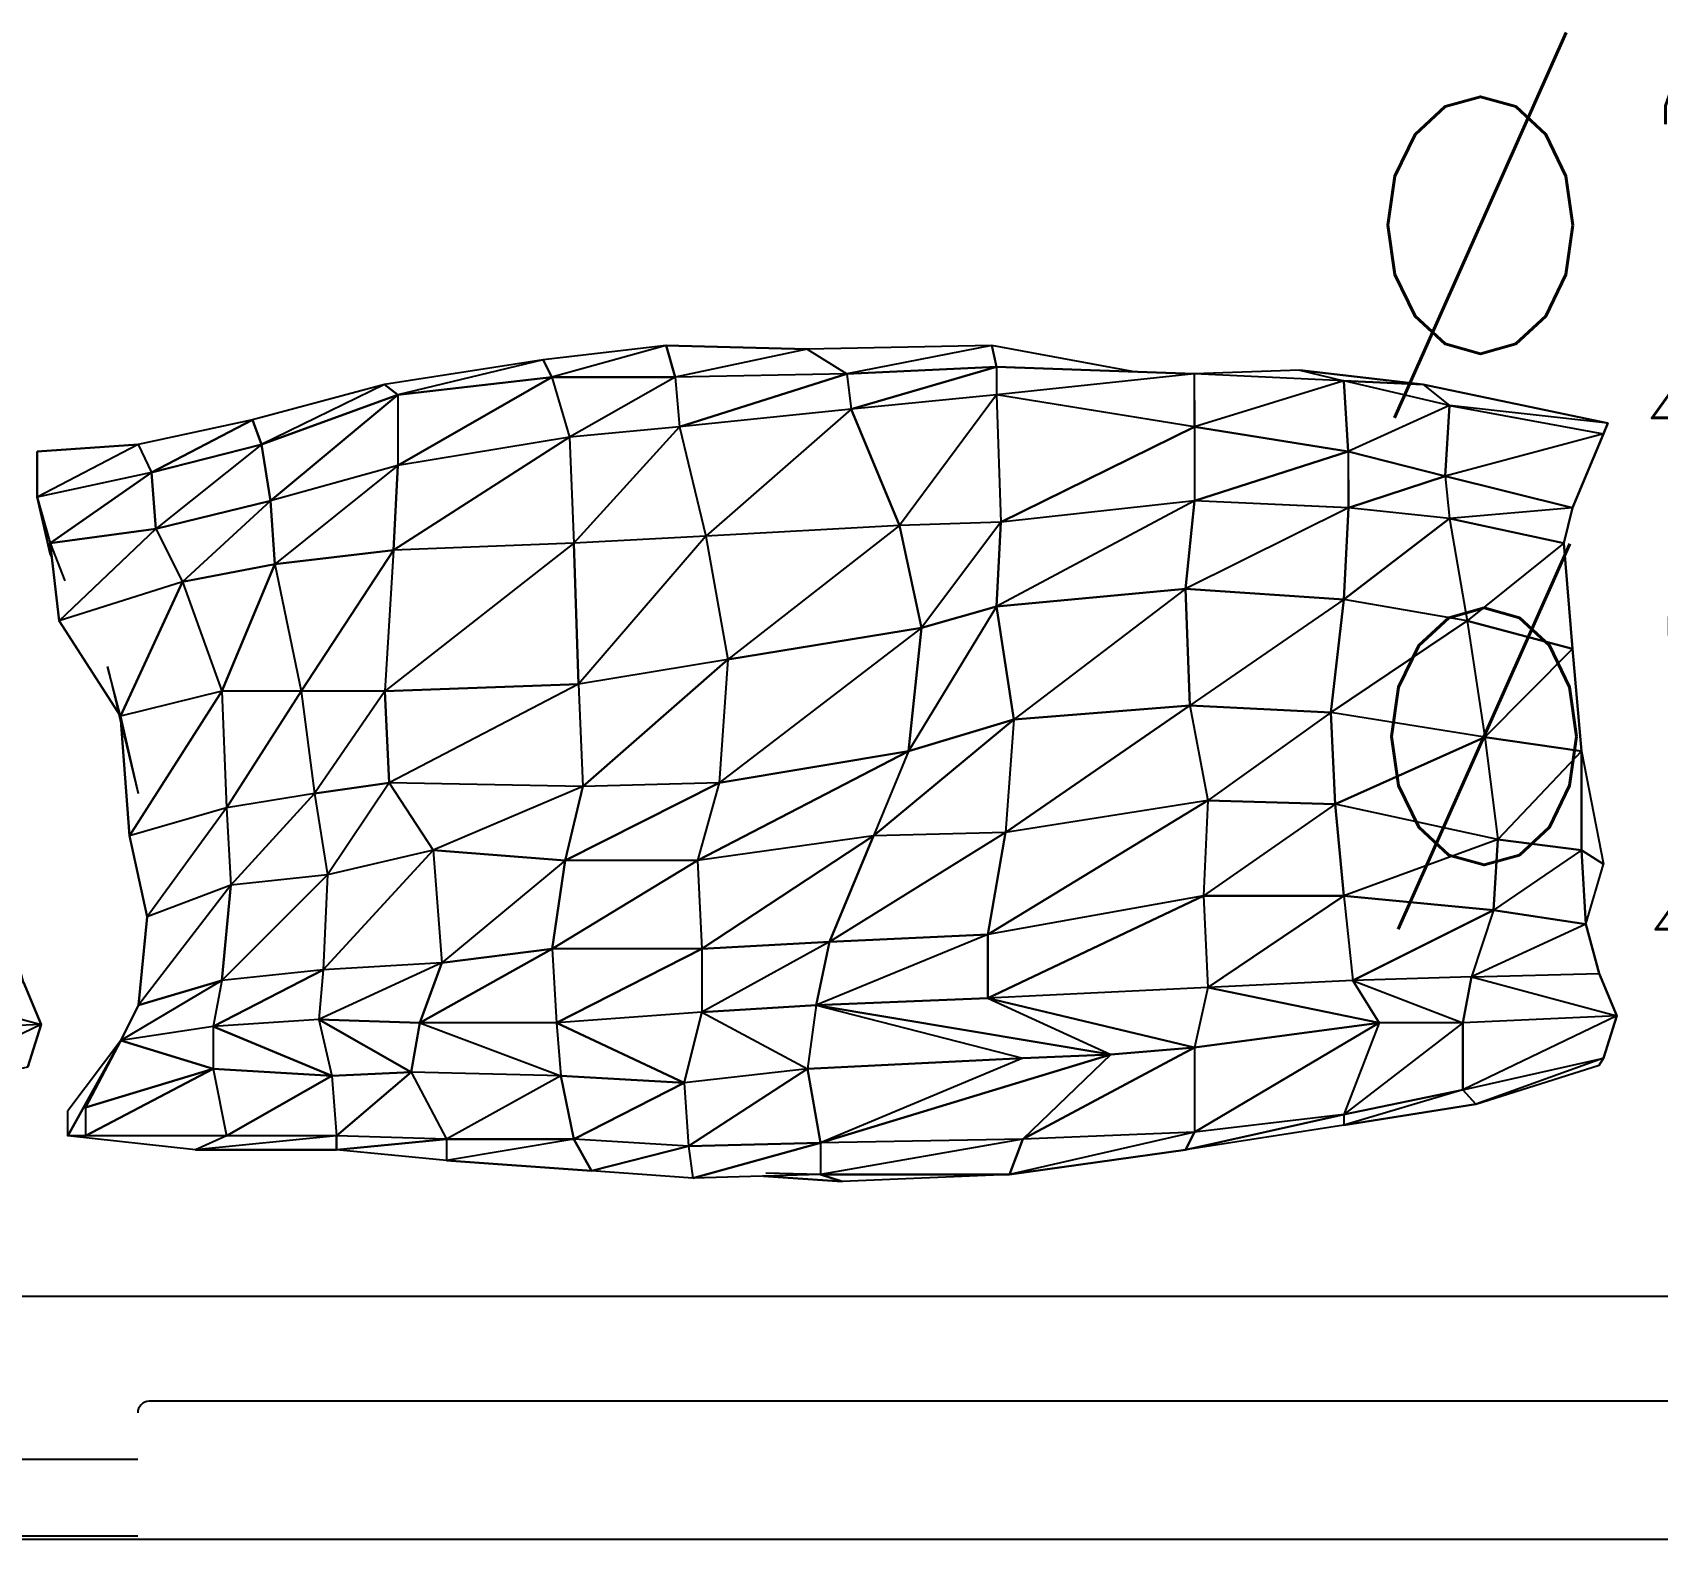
# Model space of a CAD drawing. Header units: metres. Extents: x -658 to -58, y -713 to -118.
# Drawn here: x -225.56 to -224.717, y -207.446 to -206.664 of the extents above; entities that cross this region are included whole.
import ezdxf
from ezdxf.enums import TextEntityAlignment as Align

# ---------------------------------------------------------------- set-up
doc = ezdxf.new("R2010")
doc.units = ezdxf.units.M
doc.header["$LTSCALE"] = 100
doc.layers.add('plan', color=8, linetype='Continuous')
doc.layers.add('WATER TEXT', color=3, linetype='Continuous')
doc.styles.add('TIMES', font='simplex.shx', dxfattribs={"width": 0.8, "height": 0.4})

# ---------------------------------------------------------------- blocks, each defined once
blk = doc.blocks.new('Modern_Bed_13665 - Modern_Bed_13665-V4-الدور الاول')
for p, q in [((-0.05002, 0.81829), (0.05002, 0.81829)), ((0.05, 0.77829), (-0.05, 0.77829)), ((-0.944, 0.74829), (-0.056, 0.74829)), ((0.86, 0.69367), (-0.86, 0.69367)), ((-0.50254, 0.63065), (-0.41573, 0.63426)), ((-0.41573, 0.63426), (-0.37484, 0.63145)), ((-0.40434, 0.63065), (-0.41573, 0.63426)), ((-0.59851, 0.60867), (-0.50254, 0.63065)), ((-0.5939, 0.61783), (-0.50254, 0.63065)), ((-0.5094, 0.61235), (-0.50254, 0.63065)), ((-0.5094, 0.61235), (-0.40434, 0.63065)), ((-0.50254, 0.63065), (-0.40434, 0.63065)), ((-0.40438, 0.61415), (-0.33807, 0.63245)), ((-0.40438, 0.61415), (-0.40434, 0.63065)), ((-0.40434, 0.63065), (-0.33807, 0.63245)), ((-0.40434, 0.63065), (-0.376, 0.62988)), ((-0.33807, 0.63245), (-0.28556, 0.62878)), ((-0.33586, 0.61595), (-0.33807, 0.63245)), ((-0.33586, 0.61595), (-0.28556, 0.62878)), ((-0.28556, 0.62878), (-0.33586, 0.61595)), ((-0.28556, 0.62878), (-0.21021, 0.6233)), ((-0.27642, 0.61235), (-0.28556, 0.62878)), ((-0.67611, 0.59952), (-0.5939, 0.61783)), ((-0.5939, 0.61783), (-0.67611, 0.59952)), ((-0.67609, 0.605), (-0.5939, 0.61783)), ((-0.59851, 0.60867), (-0.5939, 0.61783)), ((-0.40438, 0.61415), (-0.33586, 0.61595)), ((-0.39758, 0.57574), (-0.33586, 0.61595)), ((-0.33356, 0.58302), (-0.33586, 0.61595)), ((-0.33586, 0.61595), (-0.27642, 0.61235)), ((-0.33586, 0.61595), (-0.27642, 0.61235)), ((-0.27642, 0.61235), (-0.21021, 0.6233)), ((-0.27642, 0.61235), (-0.21021, 0.6233)), ((-0.21024, 0.61235), (-0.21021, 0.6233)), ((-0.21024, 0.61235), (-0.15311, 0.61783)), ((-0.15311, 0.61783), (-0.21024, 0.61235)), ((-0.21021, 0.6233), (-0.15311, 0.61783)), ((-0.15313, 0.61048), (-0.15311, 0.61783)), ((-0.15313, 0.61048), (-0.08002, 0.61783)), ((-0.15311, 0.61783), (-0.08002, 0.61783)), ((-0.09603, 0.61048), (-0.08002, 0.61783)), ((-0.08002, 0.61783), (-0.01375, 0.61048)), ((-0.69447, 0.55189), (-0.59851, 0.60867)), ((-0.67611, 0.59952), (-0.59851, 0.60867)), ((-0.67611, 0.59952), (-0.59851, 0.60867)), ((-0.59853, 0.56472), (-0.5094, 0.61235)), ((-0.59853, 0.56472), (-0.59851, 0.60867)), ((-0.59851, 0.60867), (-0.5094, 0.61235)), ((-0.55511, 0.56839), (-0.40438, 0.61415)), ((-0.55511, 0.56839), (-0.5094, 0.61235)), ((-0.50943, 0.57019), (-0.40438, 0.61415)), ((-0.5094, 0.61235), (-0.40438, 0.61415)), ((-0.39758, 0.57574), (-0.40438, 0.61415)), ((-0.33356, 0.58302), (-0.27642, 0.61235)), ((-0.26962, 0.57935), (-0.27642, 0.61235)), ((-0.27642, 0.61235), (-0.21024, 0.61235)), ((-0.26962, 0.57935), (-0.21024, 0.61235)), ((-0.19201, 0.57754), (-0.21024, 0.61235)), ((-0.21024, 0.61235), (-0.15313, 0.61048)), ((-0.19201, 0.57754), (-0.15313, 0.61048)), ((-0.15082, 0.57935), (-0.15313, 0.61048)), ((-0.15313, 0.61048), (-0.09603, 0.61048)), ((-0.15082, 0.57935), (-0.09603, 0.61048)), ((-0.09603, 0.61048), (-0.02293, 0.61048)), ((-0.08921, 0.57574), (-0.09603, 0.61048)), ((-0.08921, 0.57574), (-0.02293, 0.61048)), ((-0.04117, 0.56104), (-0.01375, 0.61048)), ((-0.02294, 0.59585), (-0.02293, 0.61048)), ((-0.02293, 0.61048), (-0.01375, 0.61048)), ((-0.01375, 0.61048), (-0.01373, 0.59765)), ((-0.74462, 0.59405), (-0.67609, 0.605)), ((-0.7378, 0.55189), (-0.67611, 0.59952)), ((-0.73779, 0.5867), (-0.67609, 0.605)), ((-0.73779, 0.5867), (-0.67609, 0.605)), ((-0.73779, 0.5867), (-0.67611, 0.59952)), ((-0.69447, 0.55189), (-0.67611, 0.59952)), ((-0.69447, 0.55189), (-0.67611, 0.59952)), ((-0.67611, 0.59952), (-0.67609, 0.605)), ((-0.81091, 0.57019), (-0.74462, 0.59405)), ((-0.74462, 0.59405), (-0.80865, 0.57387)), ((-0.73779, 0.5867), (-0.74462, 0.59405)), ((-0.08921, 0.57574), (-0.02294, 0.59585)), ((-0.04117, 0.56104), (-0.01373, 0.59765)), ((-0.04117, 0.56104), (-0.01373, 0.59765)), ((-0.04117, 0.56104), (-0.02294, 0.59585)), ((0.0002, 0.55277), (0.08015, 0.59118)), ((-0.81774, 0.54829), (-0.73779, 0.5867)), ((-0.73779, 0.5867), (-0.81091, 0.57019)), ((-0.7378, 0.55189), (-0.73779, 0.5867)), ((-0.39758, 0.57574), (-0.33356, 0.58302)), ((-0.34274, 0.54641), (-0.33356, 0.58302)), ((-0.26738, 0.55189), (-0.33356, 0.58302)), ((-0.33356, 0.58302), (-0.26962, 0.57935)), ((-0.81091, 0.57019), (-0.80865, 0.57387)), ((-0.50943, 0.57019), (-0.39758, 0.57574)), ((-0.40209, 0.54274), (-0.39758, 0.57574)), ((-0.40209, 0.54274), (-0.39758, 0.57574)), ((-0.34274, 0.54641), (-0.39758, 0.57574)), ((-0.26738, 0.55189), (-0.26962, 0.57935)), ((-0.19651, 0.55189), (-0.26962, 0.57935)), ((-0.26962, 0.57935), (-0.19201, 0.57754)), ((-0.26738, 0.55189), (-0.26962, 0.57935)), ((-0.19651, 0.55189), (-0.19201, 0.57754)), ((-0.19201, 0.57754), (-0.15082, 0.57935)), ((-0.15082, 0.57935), (-0.19201, 0.57754)), ((-0.14398, 0.55009), (-0.19201, 0.57754)), ((-0.14398, 0.55009), (-0.15082, 0.57935)), ((-0.0892, 0.55376), (-0.15082, 0.57935)), ((-0.15082, 0.57935), (-0.08921, 0.57574)), ((-0.0892, 0.55376), (-0.08921, 0.57574)), ((-0.04117, 0.56104), (-0.08921, 0.57574)), ((0.0002, 0.55277), (0.00703, 0.57468)), ((-0.81774, 0.54829), (-0.81091, 0.57019)), ((-0.59853, 0.56472), (-0.55511, 0.56839)), ((-0.55511, 0.56839), (-0.50943, 0.57019)), ((-0.4912, 0.53914), (-0.55511, 0.56839)), ((-0.40209, 0.54274), (-0.55511, 0.56839)), ((-0.40209, 0.54274), (-0.50943, 0.57019)), ((-0.69447, 0.55189), (-0.59853, 0.56472)), ((-0.60539, 0.53359), (-0.59853, 0.56472)), ((-0.4912, 0.53914), (-0.59853, 0.56472)), ((-0.09369, 0.52998), (-0.04117, 0.56104)), ((-0.0892, 0.55376), (-0.04117, 0.56104)), ((-0.0892, 0.55376), (-0.04117, 0.56104)), ((-0.05033, 0.54274), (-0.04117, 0.56104)), ((-0.81774, 0.54829), (-0.7378, 0.55189)), ((-0.80864, 0.52631), (-0.81774, 0.54829)), ((-0.74238, 0.52811), (-0.81774, 0.54829)), ((-0.74238, 0.52811), (-0.7378, 0.55189)), ((-0.68071, 0.52998), (-0.7378, 0.55189)), ((-0.7378, 0.55189), (-0.69447, 0.55189)), ((-0.68071, 0.52998), (-0.69447, 0.55189)), ((-0.60539, 0.53359), (-0.69447, 0.55189)), ((-0.34274, 0.51348), (-0.26738, 0.55189)), ((-0.34274, 0.54641), (-0.26738, 0.55189)), ((-0.34274, 0.54641), (-0.26738, 0.55189)), ((-0.26504, 0.51348), (-0.26738, 0.55189)), ((-0.26738, 0.55189), (-0.19651, 0.55189)), ((-0.26504, 0.51348), (-0.19651, 0.55189)), ((-0.20793, 0.52083), (-0.19651, 0.55189)), ((-0.20793, 0.52083), (-0.14398, 0.55009)), ((-0.19651, 0.55189), (-0.14398, 0.55009)), ((-0.14632, 0.52444), (-0.0892, 0.55376)), ((-0.14632, 0.52444), (-0.14398, 0.55009)), ((-0.14398, 0.55009), (-0.0892, 0.55376)), ((-0.09369, 0.52998), (-0.0892, 0.55376)), ((0.0002, 0.55277), (0.08014, 0.55638)), ((0.0002, 0.55277), (0.08014, 0.55638)), ((0.00931, 0.53079), (0.0002, 0.55277)), ((0.07556, 0.5326), (0.0002, 0.55277)), ((-0.49121, 0.50613), (-0.40209, 0.54274)), ((-0.4912, 0.53914), (-0.40209, 0.54274)), ((-0.40902, 0.50981), (-0.34274, 0.54641)), ((-0.40902, 0.50981), (-0.40209, 0.54274)), ((-0.40209, 0.54274), (-0.34274, 0.54641)), ((-0.34274, 0.51348), (-0.34274, 0.54641)), ((-0.34274, 0.51348), (-0.34274, 0.54641)), ((-0.09827, 0.48055), (-0.05033, 0.54274)), ((-0.09827, 0.48055), (-0.05033, 0.54274)), ((-0.09369, 0.52998), (-0.05033, 0.54274)), ((-0.0549, 0.49698), (-0.05033, 0.54274)), ((-0.68071, 0.52998), (-0.60539, 0.53359)), ((-0.67613, 0.48603), (-0.60539, 0.53359)), ((-0.60539, 0.53359), (-0.4912, 0.53914)), ((-0.60539, 0.53359), (-0.4912, 0.53914)), ((-0.60315, 0.48603), (-0.60539, 0.53359)), ((-0.60315, 0.48603), (-0.60539, 0.53359)), ((-0.60315, 0.48603), (-0.4912, 0.53914)), ((-0.4912, 0.53914), (-0.60315, 0.48603)), ((-0.49121, 0.50613), (-0.4912, 0.53914)), ((-0.4912, 0.53914), (-0.4912, 0.50613)), ((-0.74238, 0.52811), (-0.80864, 0.52631)), ((-0.8017, 0.50066), (-0.80864, 0.52631)), ((-0.8017, 0.50066), (-0.74238, 0.52811)), ((-0.75379, 0.49338), (-0.68071, 0.52998)), ((-0.75379, 0.49338), (-0.74238, 0.52811)), ((-0.74238, 0.52811), (-0.68071, 0.52998)), ((-0.67613, 0.48603), (-0.68071, 0.52998)), ((-0.20793, 0.52083), (-0.14632, 0.52444)), ((-0.20343, 0.46225), (-0.14632, 0.52444)), ((-0.14856, 0.47507), (-0.09369, 0.52998)), ((-0.14856, 0.47507), (-0.14632, 0.52444)), ((-0.14632, 0.52444), (-0.09369, 0.52998)), ((-0.09827, 0.48055), (-0.09369, 0.52998)), ((-0.27195, 0.46772), (-0.20793, 0.52083)), ((-0.26504, 0.51348), (-0.20793, 0.52083)), ((-0.20343, 0.46225), (-0.20793, 0.52083)), ((-0.60538, 0.43659), (-0.49121, 0.50613)), ((-0.49121, 0.50613), (-0.60538, 0.43659)), ((-0.60315, 0.48603), (-0.49121, 0.50613)), ((-0.50037, 0.4531), (-0.40902, 0.50981)), ((-0.50037, 0.4531), (-0.40902, 0.50981)), ((-0.50037, 0.4531), (-0.49121, 0.50613)), ((-0.49121, 0.50613), (-0.50037, 0.4531)), ((-0.49121, 0.50613), (-0.40902, 0.50981)), ((-0.43185, 0.4549), (-0.34274, 0.51348)), ((-0.43185, 0.4549), (-0.40902, 0.50981)), ((-0.40902, 0.50981), (-0.34274, 0.51348)), ((-0.34048, 0.46772), (-0.34274, 0.51348)), ((-0.34274, 0.51348), (-0.26504, 0.51348)), ((-0.34048, 0.46772), (-0.26504, 0.51348)), ((-0.27195, 0.46772), (-0.26504, 0.51348)), ((-0.8017, 0.50066), (-0.81084, 0.46952)), ((-0.8017, 0.50066), (-0.81084, 0.46952)), ((-0.79944, 0.46225), (-0.8017, 0.50066)), ((-0.8017, 0.50066), (-0.75379, 0.49338)), ((-0.79944, 0.46225), (-0.75379, 0.49338)), ((-0.75602, 0.45677), (-0.75379, 0.49338)), ((-0.75379, 0.49338), (-0.67613, 0.48603)), ((-0.09827, 0.48055), (-0.0549, 0.49698)), ((-0.09827, 0.48055), (-0.0549, 0.49698)), ((-0.09602, 0.44027), (-0.0549, 0.49698)), ((-0.09602, 0.44027), (-0.0549, 0.49698)), ((-0.04572, 0.4549), (-0.0549, 0.49698)), ((-0.75602, 0.45677), (-0.67613, 0.48603)), ((-0.67163, 0.43847), (-0.67613, 0.48603)), ((-0.67613, 0.48603), (-0.60315, 0.48603)), ((-0.67163, 0.43847), (-0.60315, 0.48603)), ((-0.60538, 0.43659), (-0.60315, 0.48603)), ((-0.20343, 0.46225), (-0.14856, 0.47507)), ((-0.18057, 0.42744), (-0.14856, 0.47507)), ((-0.14856, 0.47507), (-0.09827, 0.48055)), ((-0.14171, 0.43292), (-0.14856, 0.47507)), ((-0.14171, 0.43292), (-0.09827, 0.48055)), ((-0.09827, 0.48055), (-0.14171, 0.43292)), ((-0.09602, 0.44027), (-0.09827, 0.48055)), ((-0.79943, 0.41101), (-0.81084, 0.46952)), ((-0.79944, 0.46225), (-0.81084, 0.46952)), ((-0.45007, 0.41101), (-0.34048, 0.46772)), ((-0.43185, 0.4549), (-0.34048, 0.46772)), ((-0.35187, 0.42744), (-0.34048, 0.46772)), ((-0.35187, 0.42744), (-0.27195, 0.46772)), ((-0.34048, 0.46772), (-0.27195, 0.46772)), ((-0.28101, 0.42931), (-0.27195, 0.46772)), ((-0.27195, 0.46772), (-0.20343, 0.46225)), ((-0.79943, 0.41101), (-0.79944, 0.46225)), ((-0.79944, 0.46225), (-0.75602, 0.45677)), ((-0.79943, 0.41101), (-0.75602, 0.45677)), ((-0.74918, 0.40366), (-0.75602, 0.45677)), ((-0.75602, 0.45677), (-0.67163, 0.43847)), ((-0.28101, 0.42931), (-0.20343, 0.46225)), ((-0.18057, 0.42744), (-0.20343, 0.46225)), ((-0.60538, 0.43659), (-0.50037, 0.4531)), ((-0.5962, 0.38716), (-0.50037, 0.4531)), ((-0.50037, 0.4531), (-0.5962, 0.38716)), ((-0.50484, 0.39451), (-0.43185, 0.4549)), ((-0.43185, 0.4549), (-0.50484, 0.39451)), ((-0.50484, 0.39451), (-0.50037, 0.4531)), ((-0.50037, 0.4531), (-0.43185, 0.4549)), ((-0.45007, 0.41101), (-0.43185, 0.4549)), ((-0.09602, 0.44027), (-0.04572, 0.4549)), ((-0.09367, 0.37988), (-0.04572, 0.4549)), ((-0.04572, 0.4549), (-0.09367, 0.37988)), ((-0.04113, 0.39271), (-0.04572, 0.4549)), ((-0.14171, 0.43292), (-0.09602, 0.44027)), ((-0.14171, 0.43292), (-0.09602, 0.44027)), ((-0.13487, 0.37988), (-0.09602, 0.44027)), ((-0.09367, 0.37988), (-0.09602, 0.44027)), ((-0.74918, 0.40366), (-0.67163, 0.43847)), ((-0.66928, 0.39083), (-0.67163, 0.43847)), ((-0.67163, 0.43847), (-0.60538, 0.43659)), ((-0.66928, 0.39083), (-0.60538, 0.43659)), ((-0.66928, 0.39083), (-0.60538, 0.43659)), ((-0.5962, 0.38716), (-0.60538, 0.43659)), ((-0.18057, 0.42744), (-0.14171, 0.43292)), ((-0.14171, 0.43292), (-0.18057, 0.42744)), ((-0.17823, 0.37988), (-0.14171, 0.43292)), ((-0.17823, 0.37988), (-0.14171, 0.43292)), ((-0.13487, 0.37988), (-0.14171, 0.43292)), ((-0.13487, 0.37988), (-0.14171, 0.43292)), ((-0.04113, 0.39271), (-0.05026, 0.43292)), ((-0.03426, 0.36705), (-0.05026, 0.43292)), ((-0.45688, 0.34695), (-0.35187, 0.42744)), ((-0.45007, 0.41101), (-0.35187, 0.42744)), ((-0.35633, 0.36338), (-0.28101, 0.42931)), ((-0.35633, 0.36338), (-0.35187, 0.42744)), ((-0.35187, 0.42744), (-0.28101, 0.42931)), ((-0.27874, 0.37621), (-0.28101, 0.42931)), ((-0.28101, 0.42931), (-0.18057, 0.42744)), ((-0.27874, 0.37621), (-0.18057, 0.42744)), ((-0.17823, 0.37988), (-0.18057, 0.42744)), ((-0.18057, 0.42744), (-0.17823, 0.37988)), ((-0.79482, 0.3579), (-0.79943, 0.41101)), ((-0.79943, 0.41101), (-0.74918, 0.40366)), ((-0.50484, 0.39451), (-0.45007, 0.41101)), ((-0.49573, 0.33592), (-0.45007, 0.41101)), ((-0.45688, 0.34695), (-0.45007, 0.41101)), ((-0.79482, 0.3579), (-0.74918, 0.40366)), ((-0.74008, 0.34327), (-0.74918, 0.40366)), ((-0.74918, 0.40366), (-0.66928, 0.39083)), ((-0.04141, 0.39649), (-0.04011, 0.39112)), ((-0.74008, 0.34327), (-0.66928, 0.39083)), ((-0.67609, 0.33225), (-0.66928, 0.39083)), ((-0.66928, 0.39083), (-0.5962, 0.38716)), ((-0.5962, 0.38716), (-0.66928, 0.39083)), ((-0.5962, 0.38716), (-0.50484, 0.39451)), ((-0.50484, 0.39451), (-0.5962, 0.38716)), ((-0.59393, 0.32677), (-0.50484, 0.39451)), ((-0.49573, 0.33592), (-0.50484, 0.39451)), ((-0.09367, 0.37988), (-0.04113, 0.39271)), ((-0.07315, 0.3231), (-0.04113, 0.39271)), ((-0.04113, 0.39271), (-0.07315, 0.3231)), ((-0.0092, 0.34327), (-0.04113, 0.39271)), ((-0.04113, 0.39271), (-0.03426, 0.36705)), ((-0.67609, 0.33225), (-0.5962, 0.38716)), ((-0.67609, 0.33225), (-0.5962, 0.38716)), ((-0.59393, 0.32677), (-0.5962, 0.38716)), ((-0.27874, 0.37621), (-0.17823, 0.37988)), ((-0.2764, 0.30299), (-0.17823, 0.37988)), ((-0.2764, 0.30299), (-0.17823, 0.37988)), ((-0.18279, 0.30667), (-0.17823, 0.37988)), ((-0.18279, 0.30667), (-0.13487, 0.37988)), ((-0.18279, 0.30667), (-0.17823, 0.37988)), ((-0.17823, 0.37988), (-0.13487, 0.37988)), ((-0.12109, 0.31395), (-0.13487, 0.37988)), ((-0.13487, 0.37988), (-0.09367, 0.37988)), ((-0.12109, 0.31395), (-0.09367, 0.37988)), ((-0.07315, 0.3231), (-0.09367, 0.37988)), ((-0.35633, 0.36338), (-0.27874, 0.37621)), ((-0.34491, 0.29932), (-0.27874, 0.37621)), ((-0.2764, 0.30299), (-0.27874, 0.37621)), ((-0.45688, 0.34695), (-0.35633, 0.36338)), ((-0.44545, 0.29384), (-0.35633, 0.36338)), ((-0.34491, 0.29932), (-0.35633, 0.36338)), ((-0.79021, 0.30299), (-0.79482, 0.3579)), ((-0.79482, 0.3579), (-0.74008, 0.34327)), ((-0.74008, 0.34327), (-0.79482, 0.3579)), ((-0.79482, 0.3579), (-0.79021, 0.30299)), ((-0.49797, 0.29204), (-0.45688, 0.34695)), ((-0.49573, 0.33592), (-0.45688, 0.34695)), ((-0.44545, 0.29384), (-0.45688, 0.34695)), ((-0.79021, 0.30299), (-0.74008, 0.34327)), ((-0.79021, 0.30299), (-0.74008, 0.34327)), ((-0.73089, 0.29017), (-0.74008, 0.34327)), ((-0.74008, 0.34327), (-0.67609, 0.33225)), ((-0.07315, 0.3231), (-0.0092, 0.34327)), ((-0.05938, 0.29564), (-0.0092, 0.34327)), ((-0.00462, 0.30299), (-0.0092, 0.34327)), ((-0.73089, 0.29017), (-0.67609, 0.33225)), ((-0.6784, 0.28469), (-0.67609, 0.33225)), ((-0.67609, 0.33225), (-0.59393, 0.32677)), ((-0.59849, 0.28101), (-0.49573, 0.33592)), ((-0.59393, 0.32677), (-0.49573, 0.33592)), ((-0.49797, 0.29204), (-0.49573, 0.33592)), ((-0.6784, 0.28469), (-0.59393, 0.32677)), ((-0.59849, 0.28101), (-0.59393, 0.32677)), ((-0.12109, 0.31395), (-0.07315, 0.3231)), ((-0.11883, 0.28101), (-0.07315, 0.3231)), ((-0.05938, 0.29564), (-0.07315, 0.3231)), ((-0.00462, 0.30299), (-0.01221, 0.32251)), ((-0.18502, 0.26271), (-0.12109, 0.31395)), ((-0.18279, 0.30667), (-0.12109, 0.31395)), ((-0.11883, 0.28101), (-0.12109, 0.31395)), ((-0.2764, 0.30299), (-0.18279, 0.30667)), ((-0.27414, 0.24808), (-0.18279, 0.30667)), ((-0.27414, 0.24808), (-0.18279, 0.30667)), ((-0.18502, 0.26271), (-0.18279, 0.30667)), ((-0.00458, 0.30847), (-0.00544, 0.31026)), ((-0.00462, 0.30299), (-0.00458, 0.30847)), ((0.00222, 0.27921), (-0.00458, 0.30847)), ((-0.00458, 0.30847), (0.00222, 0.27921)), ((-0.79479, 0.28469), (-0.79021, 0.30299)), ((-0.79021, 0.30299), (-0.73089, 0.29017)), ((-0.44545, 0.29384), (-0.34491, 0.29932)), ((-0.42034, 0.23345), (-0.34491, 0.29932)), ((-0.42034, 0.23345), (-0.34491, 0.29932)), ((-0.34491, 0.29932), (-0.2764, 0.30299)), ((-0.33123, 0.2426), (-0.34491, 0.29932)), ((-0.33123, 0.2426), (-0.2764, 0.30299)), ((-0.27414, 0.24808), (-0.2764, 0.30299)), ((-0.11883, 0.28101), (-0.05938, 0.29564)), ((-0.11423, 0.25176), (-0.05938, 0.29564)), ((-0.05938, 0.29564), (-0.00462, 0.30299)), ((-0.00462, 0.30299), (-0.05938, 0.29564)), ((-0.05713, 0.26638), (-0.05938, 0.29564)), ((-0.05713, 0.26638), (-0.00462, 0.30299)), ((0.00222, 0.27921), (-0.00462, 0.30299)), ((-0.79479, 0.28469), (-0.73089, 0.29017)), ((-0.72863, 0.26819), (-0.73089, 0.29017)), ((-0.73089, 0.29017), (-0.6784, 0.28469)), ((-0.59849, 0.28101), (-0.49797, 0.29204)), ((-0.59847, 0.2426), (-0.49797, 0.29204)), ((-0.59847, 0.28101), (-0.49797, 0.29204)), ((-0.49797, 0.29204), (-0.44545, 0.29384)), ((-0.4957, 0.2261), (-0.49797, 0.29204)), ((-0.4957, 0.2261), (-0.44545, 0.29384)), ((-0.4957, 0.2261), (-0.44545, 0.29384)), ((-0.42034, 0.23345), (-0.44545, 0.29384)), ((-0.44545, 0.29384), (-0.42034, 0.23345)), ((-0.81079, 0.24628), (-0.79479, 0.28469)), ((-0.79479, 0.28469), (-0.72863, 0.26819)), ((-0.72863, 0.26819), (-0.6784, 0.28469)), ((-0.67839, 0.25543), (-0.6784, 0.28469)), ((-0.6784, 0.28469), (-0.59849, 0.28101)), ((-0.67839, 0.25543), (-0.59849, 0.28101)), ((-0.59847, 0.2426), (-0.59849, 0.28101)), ((-0.59847, 0.2426), (-0.59847, 0.28101)), ((-0.18502, 0.26271), (-0.11883, 0.28101)), ((-0.185, 0.2261), (-0.11883, 0.28101)), ((-0.11423, 0.25176), (-0.11883, 0.28101)), ((-0.11883, 0.28101), (-0.11423, 0.25176)), ((-0.05713, 0.26638), (0.00222, 0.27921)), ((-0.05028, 0.25176), (0.00222, 0.27921)), ((0.00223, 0.25543), (0.00222, 0.27921)), ((-0.81079, 0.24628), (-0.72863, 0.26819)), ((-0.73087, 0.23158), (-0.72863, 0.26819)), ((-0.72863, 0.26819), (-0.67839, 0.25543)), ((-0.27414, 0.24808), (-0.18502, 0.26271)), ((-0.26493, 0.21695), (-0.18502, 0.26271)), ((-0.185, 0.2261), (-0.18502, 0.26271)), ((-0.11423, 0.25176), (-0.05713, 0.26638)), ((-0.10963, 0.23893), (-0.05713, 0.26638)), ((-0.05028, 0.25176), (-0.05713, 0.26638)), ((-0.05028, 0.25176), (-0.05713, 0.26638)), ((-0.73087, 0.23158), (-0.67839, 0.25543)), ((-0.73087, 0.23158), (-0.67839, 0.25543)), ((-0.67603, 0.21882), (-0.67839, 0.25543)), ((-0.67839, 0.25543), (-0.59847, 0.2426)), ((-0.59847, 0.2426), (-0.67839, 0.25543)), ((-0.67839, 0.25543), (-0.67603, 0.21882)), ((-0.05028, 0.25176), (0.00223, 0.25543)), ((-0.81303, 0.24073), (-0.81079, 0.24628)), ((-0.73087, 0.23158), (-0.81079, 0.24628)), ((-0.33123, 0.2426), (-0.27414, 0.24808)), ((-0.32897, 0.21695), (-0.27414, 0.24808)), ((-0.26493, 0.21695), (-0.27414, 0.24808)), ((-0.185, 0.2261), (-0.11423, 0.25176)), ((-0.11423, 0.25176), (-0.185, 0.2261)), ((-0.17815, 0.22063), (-0.11423, 0.25176)), ((-0.10963, 0.23893), (-0.11423, 0.25176)), ((-0.10963, 0.23893), (-0.05028, 0.25176)), ((-0.81303, 0.24073), (-0.71718, 0.22063)), ((-0.81303, 0.24073), (-0.73087, 0.23158)), ((-0.71718, 0.22063), (-0.81303, 0.24073)), ((-0.67603, 0.21882), (-0.59847, 0.2426)), ((-0.67603, 0.21882), (-0.59847, 0.2426)), ((-0.59844, 0.21515), (-0.59847, 0.2426)), ((-0.59847, 0.2426), (-0.4957, 0.2261)), ((-0.42034, 0.23345), (-0.33123, 0.2426)), ((-0.41799, 0.21515), (-0.33123, 0.2426)), ((-0.32897, 0.21695), (-0.33123, 0.2426)), ((-0.17815, 0.22063), (-0.10963, 0.23893)), ((-0.71718, 0.22063), (-0.73087, 0.23158)), ((-0.73087, 0.23158), (-0.67603, 0.21882)), ((-0.73087, 0.23158), (-0.67603, 0.21882)), ((-0.4957, 0.2261), (-0.42034, 0.23345)), ((-0.49568, 0.21147), (-0.42034, 0.23345)), ((-0.41799, 0.21515), (-0.42034, 0.23345)), ((-0.71718, 0.22063), (-0.65317, 0.21328)), ((-0.71718, 0.22063), (-0.67603, 0.21882)), ((-0.67603, 0.21882), (-0.71718, 0.22063)), ((-0.59844, 0.21515), (-0.4957, 0.2261)), ((-0.49568, 0.21147), (-0.4957, 0.2261)), ((-0.49568, 0.21147), (-0.49568, 0.2261)), ((-0.26493, 0.21695), (-0.185, 0.2261)), ((-0.26042, 0.2078), (-0.185, 0.2261)), ((-0.26042, 0.2078), (-0.17815, 0.22063)), ((-0.17815, 0.22063), (-0.185, 0.2261)), ((-0.65317, 0.21328), (-0.67603, 0.21882)), ((-0.67603, 0.21882), (-0.59844, 0.21515)), ((-0.65317, 0.21328), (-0.67603, 0.21882)), ((-0.65317, 0.21328), (-0.59844, 0.21515)), ((-0.65317, 0.21328), (-0.59844, 0.21515)), ((-0.59844, 0.21515), (-0.49568, 0.21147)), ((-0.49568, 0.21147), (-0.59844, 0.21515)), ((-0.56644, 0.214), (-0.49331, 0.20052)), ((-0.56644, 0.214), (-0.49331, 0.20052)), ((-0.50817, 0.21226), (-0.49568, 0.21147)), ((-0.49568, 0.21147), (-0.41799, 0.21515)), ((-0.49331, 0.20052), (-0.49568, 0.21147)), ((-0.49331, 0.20052), (-0.41799, 0.21515)), ((-0.49331, 0.20052), (-0.41799, 0.21515)), ((-0.41799, 0.21515), (-0.32897, 0.21695)), ((-0.39746, 0.20232), (-0.41799, 0.21515)), ((-0.39746, 0.20232), (-0.32897, 0.21695)), ((-0.32435, 0.20052), (-0.32897, 0.21695)), ((-0.32897, 0.21695), (-0.26493, 0.21695)), ((-0.32435, 0.20052), (-0.26493, 0.21695)), ((-0.32435, 0.20052), (-0.26493, 0.21695)), ((-0.26042, 0.2078), (-0.26493, 0.21695)), ((-0.32435, 0.20052), (-0.26042, 0.2078)), ((-0.49331, 0.20052), (-0.39746, 0.20232)), ((-0.39746, 0.20232), (-0.32435, 0.20052))]:
    blk.add_line(p, q)
at = {"flags": 128}
for points in [[(-0.59851, 0.60867), (-0.50254, 0.63065), (-0.41573, 0.63426)], [(-0.37485, 0.63145), (-0.41573, 0.63426), (-0.40434, 0.63065)], [(-0.50254, 0.63065), (-0.5939, 0.61783), (-0.59851, 0.60867), (-0.69447, 0.55189)], [(-0.59851, 0.60868), (-0.5094, 0.61235), (-0.40434, 0.63065)], [(-0.33807, 0.63245), (-0.40438, 0.61415), (-0.55511, 0.56839)], [(-0.40434, 0.63065), (-0.50254, 0.63065), (-0.5094, 0.61235)], [(-0.40438, 0.61415), (-0.40434, 0.63065), (-0.33807, 0.63245)], [(-0.33586, 0.61595), (-0.33807, 0.63245), (-0.28556, 0.62878)], [(-0.21021, 0.6233), (-0.28556, 0.62878), (-0.27642, 0.61235)], [(-0.7378, 0.55189), (-0.67611, 0.59952), (-0.67609, 0.605), (-0.5939, 0.61783)], [(-0.49121, 0.50613), (-0.40209, 0.54274), (-0.40902, 0.50981), (-0.34274, 0.54641), (-0.39758, 0.57574), (-0.33586, 0.61595)], [(-0.33586, 0.61595), (-0.40438, 0.61415), (-0.39758, 0.57574)], [(-0.26962, 0.57935), (-0.33356, 0.58302), (-0.33586, 0.61595)], [(-0.21024, 0.61235), (-0.21021, 0.6233), (-0.15311, 0.61783)], [(-0.19201, 0.57754), (-0.21024, 0.61235), (-0.15313, 0.61048), (-0.08002, 0.61783), (-0.01375, 0.61048), (-0.04117, 0.56104)], [(-0.09603, 0.61048), (-0.08002, 0.61783), (-0.15311, 0.61783), (-0.15313, 0.61048)], [(-0.5094, 0.61235), (-0.59853, 0.56472), (-0.4912, 0.53914)], [(-0.4912, 0.53914), (-0.55511, 0.56839), (-0.59853, 0.56472), (-0.59853, 0.60867)], [(-0.55511, 0.56839), (-0.5094, 0.61235), (-0.40438, 0.61415)], [(-0.39758, 0.57574), (-0.50943, 0.57019), (-0.40438, 0.61415)], [(-0.27642, 0.61235), (-0.33356, 0.58302), (-0.26738, 0.55189)], [(-0.21024, 0.61235), (-0.27642, 0.61235), (-0.26962, 0.57935), (-0.19201, 0.57754), (-0.19651, 0.55189)], [(-0.19651, 0.55189), (-0.26962, 0.57935), (-0.21024, 0.61235)], [(-0.15313, 0.61048), (-0.19201, 0.57754), (-0.14398, 0.55009), (-0.19651, 0.55189), (-0.20793, 0.52083)], [(-0.15082, 0.57935), (-0.15313, 0.61048), (-0.09603, 0.61048), (-0.15082, 0.57935)], [(-0.02294, 0.59585), (-0.02294, 0.61048), (-0.08921, 0.57574), (-0.04117, 0.56104), (-0.05033, 0.54274), (-0.09369, 0.52998), (-0.09827, 0.48055)], [(-0.08921, 0.57574), (-0.09603, 0.61048), (-0.02293, 0.61048), (-0.01375, 0.61048), (-0.01375, 0.59765)], [(0.14185, 0.60948), (0.07332, 0.59853), (0.08015, 0.59118), (0.00703, 0.57468), (0.0002, 0.55277), (0.08015, 0.59118)], [(-0.67609, 0.605), (-0.74462, 0.59405), (-0.73779, 0.5867)], [(-0.67611, 0.59952), (-0.73779, 0.5867), (-0.73779, 0.55189)], [(-0.04117, 0.56104), (-0.02294, 0.59585), (-0.08921, 0.57574)], [(-0.39758, 0.57574), (-0.33356, 0.58302), (-0.34274, 0.54641), (-0.40209, 0.54274), (-0.4912, 0.53914)], [(-0.67839, 0.25543), (-0.67839, 0.28469), (-0.59849, 0.28101), (-0.49573, 0.33592), (-0.45007, 0.41101), (-0.45688, 0.34695), (-0.35187, 0.42744), (-0.34048, 0.46772), (-0.27195, 0.46772), (-0.20793, 0.52083), (-0.14398, 0.55009), (-0.15082, 0.57935)], [(-0.15082, 0.57935), (-0.0892, 0.55376), (-0.14632, 0.52444), (-0.20343, 0.46225), (-0.27195, 0.46772), (-0.28101, 0.42931), (-0.35633, 0.36338), (-0.45688, 0.34695), (-0.49573, 0.33592)], [(-0.14632, 0.52444), (-0.14398, 0.55009), (-0.0892, 0.55376), (-0.0892, 0.57574), (-0.15082, 0.57935)], [(-0.55511, 0.56839), (-0.40209, 0.54274), (-0.50943, 0.57019), (-0.55511, 0.56839)], [(-0.67613, 0.48603), (-0.68071, 0.52998), (-0.60539, 0.53359), (-0.59853, 0.56472), (-0.69447, 0.55189)], [(-0.18057, 0.42744), (-0.20343, 0.46225), (-0.14856, 0.47507), (-0.09369, 0.52998), (-0.04117, 0.56104)], [(-0.81774, 0.54829), (-0.7378, 0.55189), (-0.74238, 0.52811), (-0.80864, 0.52631), (-0.8017, 0.50066), (-0.74238, 0.52811), (-0.81774, 0.54829), (-0.80864, 0.52631)], [(-0.73779, 0.55189), (-0.69447, 0.55189), (-0.68071, 0.52998), (-0.75379, 0.49338), (-0.8017, 0.50066)], [(-0.69447, 0.55189), (-0.60539, 0.53359), (-0.67613, 0.48603), (-0.75379, 0.49338)], [(-0.74238, 0.52811), (-0.68071, 0.52998), (-0.7378, 0.55189)], [(-0.26738, 0.55189), (-0.34274, 0.51348), (-0.40902, 0.50981), (-0.49121, 0.50613)], [(-0.19651, 0.55189), (-0.26504, 0.51348), (-0.34048, 0.46772)], [(-0.26504, 0.51348), (-0.26738, 0.55189), (-0.19651, 0.55189)], [(-0.14632, 0.52444), (-0.09369, 0.52998), (-0.0892, 0.55376)], [(0.08014, 0.55638), (0.07556, 0.5326), (0.00931, 0.53079), (0.01624, 0.50514), (0.07556, 0.5326), (0.0002, 0.55277), (0.00931, 0.53079)], [(-0.05033, 0.54274), (-0.0549, 0.49698), (-0.04572, 0.4549), (-0.04113, 0.39271), (-0.0092, 0.34327), (-0.00462, 0.30299)], [(-0.8017, 0.50066), (-0.79944, 0.46225), (-0.75379, 0.49338), (-0.74238, 0.52811)], [(-0.20343, 0.46225), (-0.20793, 0.52083), (-0.14632, 0.52444)], [(-0.18057, 0.42744), (-0.14856, 0.47507), (-0.14632, 0.52444)], [(-0.20793, 0.52083), (-0.26504, 0.51348), (-0.27195, 0.46772)], [(-0.60538, 0.43659), (-0.60315, 0.48603), (-0.49121, 0.50613)], [(-0.40902, 0.50981), (-0.43185, 0.4549), (-0.34274, 0.51348)], [(-0.34048, 0.46772), (-0.34274, 0.51348), (-0.26504, 0.51348)], [(-0.75379, 0.49338), (-0.75602, 0.45677), (-0.79944, 0.46225), (-0.79944, 0.41101), (-0.75602, 0.45677), (-0.67613, 0.48603)], [(-0.60315, 0.48603), (-0.67613, 0.48603), (-0.67163, 0.43847), (-0.74918, 0.40366), (-0.79943, 0.41101)], [(-0.79943, 0.41101), (-0.79482, 0.3579), (-0.74918, 0.40366), (-0.75602, 0.45677), (-0.67163, 0.43847), (-0.60315, 0.48603)], [(-0.17823, 0.37988), (-0.13487, 0.37988), (-0.09602, 0.44027), (-0.09827, 0.48055)], [(-0.14171, 0.43292), (-0.14856, 0.47507), (-0.09827, 0.48055)], [(-0.79943, 0.41101), (-0.81084, 0.46952), (-0.79944, 0.46225)], [(-0.27195, 0.46772), (-0.35187, 0.42744), (-0.45007, 0.41101), (-0.50484, 0.39451)], [(-0.50484, 0.39451), (-0.50037, 0.4531), (-0.43185, 0.4549), (-0.34048, 0.46772)], [(-0.34048, 0.46772), (-0.45007, 0.41101), (-0.43185, 0.4549)], [(-0.44545, 0.29384), (-0.35633, 0.36338), (-0.35187, 0.42744), (-0.28101, 0.42931), (-0.20343, 0.46225)], [(-0.5962, 0.38716), (-0.60538, 0.43659), (-0.50037, 0.4531)], [(-0.13487, 0.37988), (-0.09367, 0.37988), (-0.09602, 0.44027), (-0.04572, 0.4549)], [(-0.60538, 0.43659), (-0.67163, 0.43847), (-0.66928, 0.39083), (-0.74008, 0.34327)], [(-0.4957, 0.2261), (-0.49797, 0.29204), (-0.44545, 0.29384), (-0.34491, 0.29932), (-0.27874, 0.37621), (-0.28101, 0.42931), (-0.18057, 0.42744)], [(-0.34491, 0.29932), (-0.35633, 0.36338), (-0.27874, 0.37621), (-0.18057, 0.42744)], [(-0.74008, 0.34327), (-0.74918, 0.40366), (-0.66928, 0.39083)], [(-0.73089, 0.29017), (-0.6784, 0.28469), (-0.59393, 0.32677), (-0.50484, 0.39451)], [(-0.66928, 0.39083), (-0.67609, 0.33225), (-0.73089, 0.29017)], [(-0.50484, 0.39451), (-0.49573, 0.33592), (-0.59393, 0.32677)], [(-0.26042, 0.2078), (-0.185, 0.2261), (-0.185, 0.26271), (-0.11883, 0.28101), (-0.07315, 0.3231), (-0.09367, 0.37988), (-0.04113, 0.39271)], [(-0.5962, 0.38716), (-0.59393, 0.32677), (-0.67609, 0.33225)], [(-0.17823, 0.37988), (-0.27874, 0.37621), (-0.2764, 0.30299), (-0.33123, 0.2426)], [(-0.27414, 0.24808), (-0.2764, 0.30299), (-0.18279, 0.30667), (-0.13487, 0.37988)], [(-0.26493, 0.21695), (-0.27414, 0.24808), (-0.18502, 0.26271), (-0.12109, 0.31395), (-0.13487, 0.37988)], [(-0.09367, 0.37988), (-0.12109, 0.31395), (-0.18279, 0.30667)], [(-0.49797, 0.29204), (-0.45688, 0.34695), (-0.44545, 0.29384)], [(-0.73089, 0.29017), (-0.74008, 0.34327), (-0.67609, 0.33225)], [(-0.17815, 0.22063), (-0.11423, 0.25176), (-0.05938, 0.29564), (-0.07315, 0.3231), (-0.0092, 0.34327)], [(-0.0092, 0.34327), (-0.05938, 0.29564), (-0.11883, 0.28101)], [(-0.67609, 0.33225), (-0.6784, 0.28469), (-0.72863, 0.26819), (-0.79479, 0.28469), (-0.81079, 0.24628), (-0.72863, 0.26819), (-0.73089, 0.29017)], [(-0.49573, 0.33592), (-0.49797, 0.29204), (-0.59847, 0.2426)], [(-0.59393, 0.32677), (-0.59849, 0.28101), (-0.67839, 0.25543)], [(-0.07315, 0.3231), (-0.12109, 0.31395), (-0.11883, 0.28101), (-0.185, 0.2261), (-0.26493, 0.21695), (-0.26042, 0.2078), (-0.17815, 0.22063)], [(-0.18279, 0.30667), (-0.18502, 0.26271), (-0.26493, 0.21695), (-0.32897, 0.21695)], [(-0.00544, 0.31026), (-0.00458, 0.30847), (-0.00462, 0.30299)], [(-0.33123, 0.2426), (-0.34491, 0.29932), (-0.2764, 0.30299)], [(-0.00462, 0.30299), (-0.05713, 0.26638), (-0.11423, 0.25176), (-0.10963, 0.23893), (-0.05028, 0.25176)], [(-0.05938, 0.29564), (-0.05713, 0.26638), (-0.10963, 0.23893)], [(-0.05713, 0.26638), (0.00222, 0.27921), (-0.00462, 0.30299)], [(0.00223, 0.25543), (-0.05028, 0.25176), (0.00222, 0.27921), (0.00222, 0.25543)], [(-0.67839, 0.25543), (-0.72863, 0.26819), (-0.73087, 0.23158)], [(-0.32435, 0.20052), (-0.39746, 0.20232), (-0.41799, 0.21515), (-0.32897, 0.21695), (-0.27414, 0.24808)], [(-0.39746, 0.20232), (-0.32897, 0.21695), (-0.33123, 0.2426), (-0.27414, 0.24808)], [(-0.59844, 0.21515), (-0.59844, 0.2426), (-0.4957, 0.2261)], [(-0.33123, 0.2426), (-0.41799, 0.21515), (-0.42034, 0.23345), (-0.49568, 0.21147)], [(-0.49568, 0.2261), (-0.42034, 0.23345), (-0.33123, 0.2426)], [(-0.185, 0.2261), (-0.17815, 0.22063), (-0.10963, 0.23893)], [(-0.65317, 0.21328), (-0.71718, 0.22063), (-0.73087, 0.23158)], [(-0.67603, 0.21882), (-0.59844, 0.21515), (-0.4957, 0.2261)], [(-0.41799, 0.21515), (-0.49568, 0.21147), (-0.49331, 0.20052), (-0.39746, 0.20232)], [(-0.32897, 0.21695), (-0.32435, 0.20052), (-0.26042, 0.2078)]]:
    blk.add_lwpolyline(points, dxfattribs=at)
for points in [[(-0.74462, 0.59405), (-0.80865, 0.57387), (-0.81091, 0.57019)], [(-0.73779, 0.5867), (-0.81091, 0.57019), (-0.81774, 0.54829)], [(-0.73089, 0.29017), (-0.79021, 0.30299), (-0.79479, 0.28469)], [(-0.73087, 0.23158), (-0.81079, 0.24628), (-0.81303, 0.24073)]]:
    blk.add_lwpolyline(points, close=True, dxfattribs=at)
blk.add_arc((-0.056, 0.75429), 0.006, 270, 360)
blk = doc.blocks.new('A$Cb06f5615')
at = {"layer": 'plan'}
blk.add_line((-35.10354, 3.80949), (-39.60354, 3.80949), dxfattribs=at)
at = {"layer": 'plan', "rotation": 180}
blk.add_blockref('Modern_Bed_13665 - Modern_Bed_13665-V4-الدور الاول', (-37.35354, 4.62949), dxfattribs=at)

msp = doc.modelspace()

# ---------------------------------------------------------------- block references
at = {"layer": 'plan'}
msp.add_blockref('A$Cb06f5615', (-188.20201, -211.2557), dxfattribs=at)

# ---------------------------------------------------------------- texts
at = {"layer": 'WATER TEXT', "color": 3, "style": 'TIMES', "width": 0.8}
for s, p in [('∅25 CWP TD', (-224.2086, -206.76424, 648.23973)), ('∅20 CWP IW', (-224.22384, -207.02952, 648.23973))]:
    msp.add_text(s, height=0.2, dxfattribs=at).set_placement(p, align=Align.MIDDLE_CENTER)

doc.saveas('drawing.dxf')
